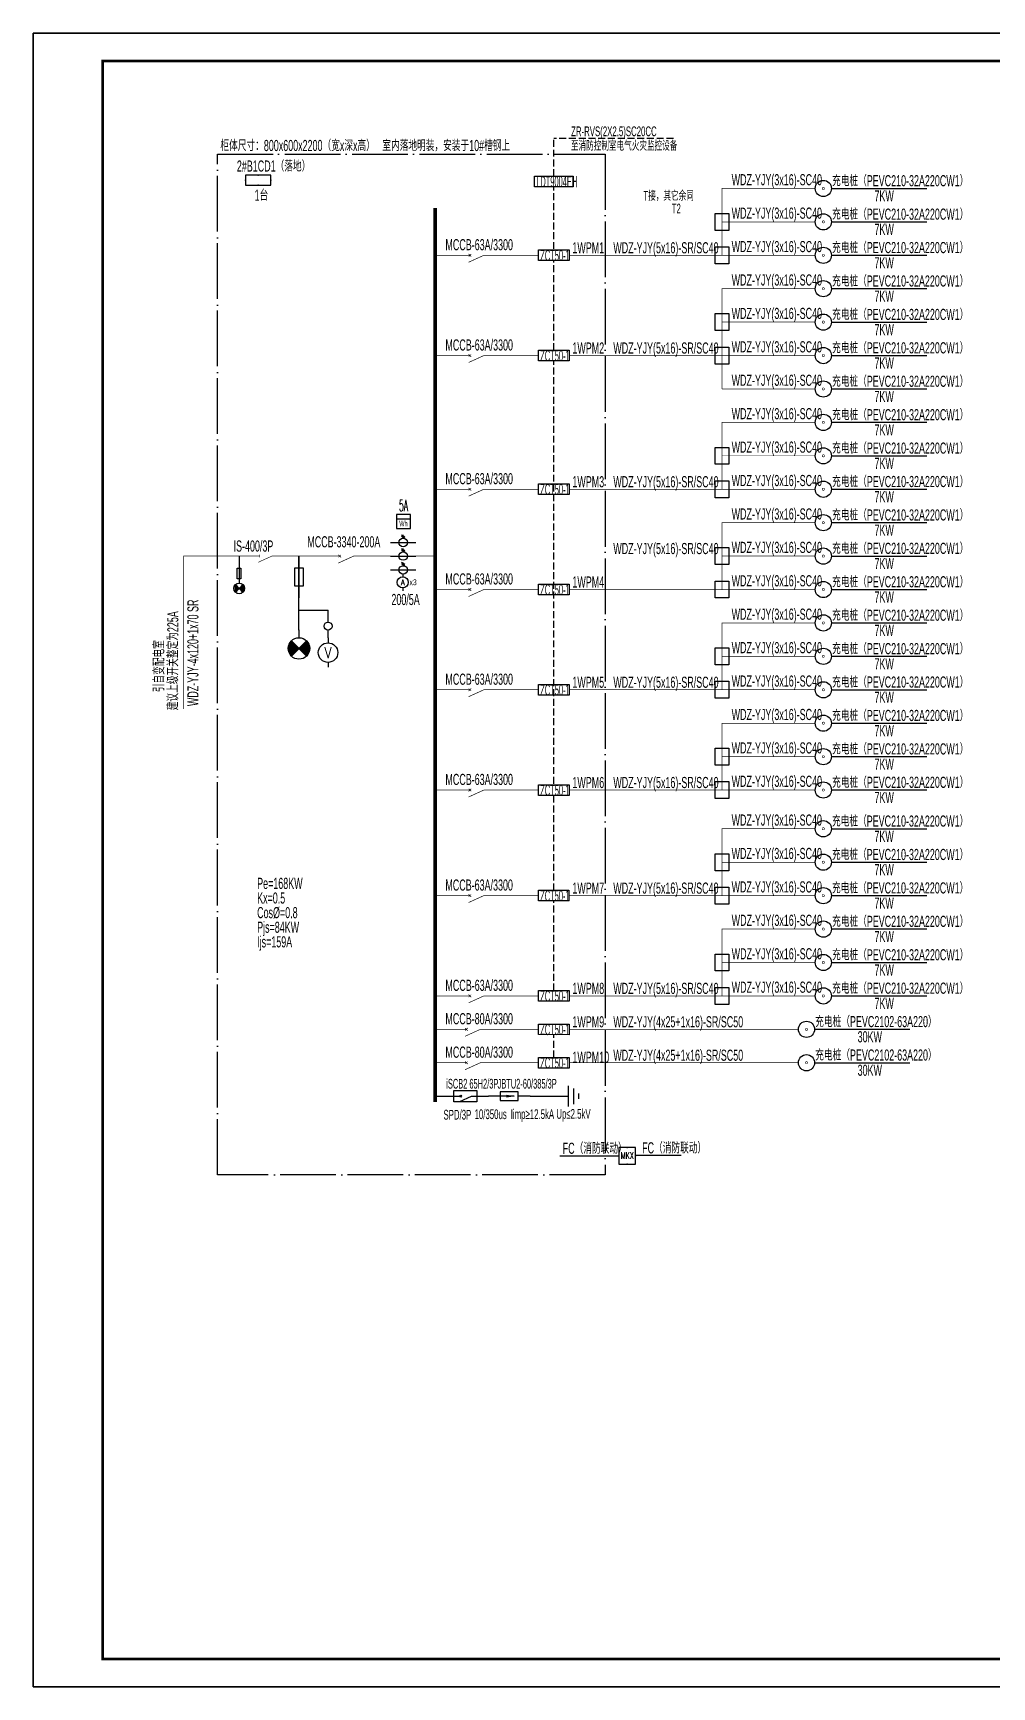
# Model space of a CAD drawing. Extents: x 776418 to 2076422, y -1170708 to 498544.
# Drawn here: x 908431 to 942869, y -150810 to -91410 of the extents above; entities that cross this region are included whole.
import ezdxf
from ezdxf.enums import TextEntityAlignment as Align

# ---------------------------------------------------------------- set-up
doc = ezdxf.new("R2010")
doc.units = 0
doc.header["$LTSCALE"] = 1000
doc.header["$MEASUREMENT"] = 0
doc.linetypes.add('DASH', pattern=[0.35, 0.25, -0.1])
doc.linetypes.add('DOTE', pattern=[2.42, 2, -0.2, 0.02, -0.2])
doc.layers.get('0').update_dxf_attribs({"linetype": 'CONTINUOUS'})
for name, color, linetype in [('D-TEXT', 7, 'CONTINUOUS'), ('DIM-动力', 3, 'CONTINUOUS'), ('EL-SYSTEM', 1, 'CONTINUOUS'), ('ELEMENT', 3, 'CONTINUOUS'), ('EQUIP', 3, 'CONTINUOUS'), ('EQUIP-动力', 3, 'CONTINUOUS'), ('EQUIP-照明', 3, 'CONTINUOUS'), ('EQUIP-箱柜', 3, 'CONTINUOUS'), ('LAYER3', 7, 'DOTE'), ('PUB_TEXT', 255, 'CONTINUOUS'), ('TEL_TEXT', 3, 'CONTINUOUS'), ('TEL_TITLE', 7, 'CONTINUOUS'), ('WIRE-母线', 6, 'CONTINUOUS'), ('WIRE-照明', 1, 'CONTINUOUS'), ('WIRE-系统', 4, 'CONTINUOUS'), ('WIRE-通讯', 4, 'CONTINUOUS'), ('Z', 7, 'CONTINUOUS')]:
    doc.layers.add(name, color=color, linetype=linetype)
doc.layers.add('层1', color=7, linetype='CONTINUOUS', lineweight=0)
doc.styles.add('_COMPLEX', font='ROS', dxfattribs={"width": 0.6, "bigfont": 'JD'})
doc.styles.add('_HZTXT', font='txt.shx', dxfattribs={"width": 0.8, "bigfont": 'HZTXT.shx'})
doc.styles.add('_JD', font='ros.shx', dxfattribs={"width": 0.8, "bigfont": 'JD.shx'})
doc.styles.add('_SIMPLEX', font='SIMPLEX.shx', dxfattribs={"width": 0.8})
doc.styles.add('_TCH_LABEL', font='COMPLEX', dxfattribs={"bigfont": 'GBCBIG'})
doc.styles.add('_TEL_DIM', font='SIMPLEX', dxfattribs={"width": 0.7, "height": 3.5, "bigfont": 'HZTXT'})
doc.styles.add('_XCSG', font='complex.shx', dxfattribs={"width": 0.6, "bigfont": 'jd.shx'})
doc.styles.get("Standard").update_dxf_attribs({"font": 'gbenor.shx', "bigfont": 'gbcbig.shx'})

# ---------------------------------------------------------------- blocks, each defined once
blk = doc.blocks.new('$element$00000497')
at = {"const_width": 0.0233}
for points in [[(0, 0), (0, -0.25)], [(0, -1), (0, -0.75), (-0.25, -0.2)], [(-0.047, -0.297), (0.047, -0.203)], [(-0.047, -0.203), (0.047, -0.297)]]:
    blk.add_lwpolyline(points, dxfattribs=at)
at = {"flags": 9}
blk.add_attdef('S', (0, 0), '', height=0.00000667, dxfattribs=at)
blk = doc.blocks.new('$equip_U$00000105(JDQINJING)')
for p, q in [((0.5, 1), (-0.5, 1)), ((-0.5, 1), (-0.5, 0)), ((0.5, 0), (0.5, 1)), ((-0.5, 0), (0.5, 0))]:
    blk.add_line(p, q)
for p in [(0, 1), (-0.5, 0.5), (0, 0), (0.5, 0.5)]:
    blk.add_point(p)
at = {"color": 7, "style": '_TEL_DIM'}
blk.add_attdef('$TEXT$', text='', height=0.4, dxfattribs=at).set_placement((-0.002, 0.507), align=Align.MIDDLE_CENTER)
at = {"color": 7, "style": '_TEL_DIM', "flags": 1}
blk.add_attdef('A', text='', height=0.00002, dxfattribs=at).set_placement((0, 0), align=Align.MIDDLE_CENTER)
blk = doc.blocks.new('$equip$00001413')
for p, q in [((0.75, 0.6), (-0.75, 0.6)), ((-0.75, 0.6), (-0.75, 0)), ((-0.75, 0), (0.75, 0)), ((0.75, 0), (0.75, 0.6))]:
    blk.add_line(p, q)
for p in [(-0.75, 0.3), (0, 0.6), (0, 0), (0.75, 0.3)]:
    blk.add_point(p)
at = {"style": '_TCH_LABEL', "flags": 9}
blk.add_attdef('A', (0, 0), '', height=0.00002, dxfattribs=at)
blk = doc.blocks.new('$equip$00001312')
at = {"const_width": 0.04}
blk.add_lwpolyline([(-0.08, 0, 1), (0.08, 0, 1)], format="xyb", close=True, dxfattribs=at)
blk.add_circle((0, 0), 0.583)
at = {"flags": 9}
blk.add_attdef('A', (0, 0), '', height=0.00002, dxfattribs=at)
blk = doc.blocks.new('$element$00000578')
at = {"const_width": 0.0233}
for points in [[(0, 0), (0, -0.25)], [(0, -1), (0, -0.75), (-0.25, -0.2)], [(-0.05, -0.25), (0.05, -0.25)]]:
    blk.add_lwpolyline(points, dxfattribs=at)
at = {"flags": 9}
blk.add_attdef('S', (0, 0), '', height=0.00000667, dxfattribs=at)
blk = doc.blocks.new('M_M12')
for p, q in [((-0.1, -0.717), (-0.1, -0.283)), ((-0.1, -0.283), (0.1, -0.283)), ((0.1, -0.283), (0.1, -0.717)), ((0.1, -0.717), (-0.1, -0.717))]:
    blk.add_line(p, q)
blk.add_lwpolyline([(0, 0), (0, -1)])
at = {"width": 0.8, "flags": 9}
blk.add_attdef('S', (0.25, -0.5), '', height=0.2, dxfattribs=at)
blk = doc.blocks.new('M_M58MSL')
for points in [[(0, 0), (0, -0.167)], [(0, -0.833), (0, -1)]]:
    blk.add_lwpolyline(points)
blk.add_circle((0, -0.5), 0.333)
at = {"style": '_SIMPLEX', "width": 0.8, "flags": 8}
blk.add_attdef('$TEXT$', text='', height=0.333, dxfattribs=at).set_placement((0, -0.5), align=Align.MIDDLE_CENTER)
at = {"width": 0.8, "flags": 9}
blk.add_attdef('S', (0.25, -0.5), '', height=0.2, dxfattribs=at)
blk = doc.blocks.new('M_M57DRB')
for p, q in [((0.259, -0.374), (-0.259, -0.893)), ((0.259, -0.893), (-0.259, -0.374))]:
    blk.add_line(p, q)
blk.add_lwpolyline([(0, 0), (0, -0.267)])
blk.add_circle((0, -0.633), 0.367)
for points in [[(-0.13, -0.763), (-0.354, -0.538), (0, -0.633), (-0.259, -0.374)], [(-0.225, -0.858), (-0.354, -0.728), (-0.13, -0.763), (-0.354, -0.538)], [(0.13, -0.504), (0.354, -0.728), (0, -0.633), (0.259, -0.893)], [(0.225, -0.409), (0.354, -0.538), (0.13, -0.504), (0.354, -0.728)], [(0.259, -0.374), (0.259, -0.374), (0.225, -0.409), (0.354, -0.538)], [(-0.259, -0.893), (-0.259, -0.893), (-0.225, -0.858), (-0.354, -0.728)]]:
    blk.add_solid(points)
at = {"width": 0.8, "flags": 9}
blk.add_attdef('S', (0.25, -0.5), '', height=0.2, dxfattribs=at)
blk = doc.blocks.new('M_M27VHU')
for p, q in [((0.167, -0.5), (0.3, -0.5)), ((0.256, -0.433), (0.172, -0.567)), ((0.308, -0.433), (0.225, -0.567))]:
    blk.add_line(p, q)
blk.add_lwpolyline([(0, 0), (0, -1)])
blk.add_circle((0, -0.5), 0.167)
at = {"width": 0.8, "flags": 9}
blk.add_attdef('S', (0.25, -0.5), '', height=0.2, dxfattribs=at)
blk = doc.blocks.new('_LINKPT1')
blk.add_line((0, 0), (0, 0))
blk = doc.blocks.new('M_Z15DKY')
for p, q in [((0.5, 0.5), (-0.5, 0.5)), ((-0.5, 0.5), (-0.5, -0.5)), ((-0.5, 0.2), (0.5, 0.2)), ((0.5, -0.5), (0.5, 0.5)), ((-0.5, -0.5), (0.5, -0.5))]:
    blk.add_line(p, q)
for p in [(-0.5, 0), (0, 0.5), (0.5, 0), (0, -0.5)]:
    blk.add_blockref('_LINKPT1', p)
at = {"style": '_COMPLEX', "width": 0.6}
blk.add_text('Wh', height=0.4, dxfattribs=at).set_placement((0, -0.35), align=Align.CENTER)
at = {"width": 0.8, "flags": 9}
blk.add_attdef('A', (0, 0), '', height=0.00002, dxfattribs=at)
blk = doc.blocks.new('M_M24')
for p, q in [((-0.25, -0.375), (0.25, -0.375)), ((-0.1875, -0.5), (0.1875, -0.5)), ((-0.0625, -0.625), (0.0625, -0.625))]:
    blk.add_line(p, q)
blk.add_lwpolyline([(0, 0), (0, -0.375)])
at = {"width": 0.8, "flags": 9}
blk.add_attdef('S', (0.25, -0.5), '', height=0.2, dxfattribs=at)
blk = doc.blocks.new('M_M17')
for p, q in [((-0.1, -0.717), (-0.1, -0.283)), ((-0.1, -0.283), (0.1, -0.283)), ((0, -0.383), (0, -0.717)), ((0.1, -0.283), (0.1, -0.717)), ((0.1, -0.717), (-0.1, -0.717))]:
    blk.add_line(p, q)
for points in [[(0, 0), (0, -0.283)], [(0, -0.717), (0, -1)]]:
    blk.add_lwpolyline(points)
for points in [[(-0.033, -0.567), (0.033, -0.567), (0, -0.367), (0.033, -0.567)], [(0.033, -0.567), (0, -0.367), (-0.033, -0.567), (0.033, -0.567)], [(0, -0.367), (-0.033, -0.567), (0.033, -0.567), (0, -0.367)]]:
    blk.add_solid(points)
at = {"width": 0.8, "flags": 9}
blk.add_attdef('S', (0.25, -0.5), '', height=0.2, dxfattribs=at)
blk = doc.blocks.new('M_M7')
for p, q in [((-0.25, -0.2), (0, -0.75)), ((-0.047, -0.297), (0.047, -0.203)), ((-0.047, -0.203), (0.047, -0.297))]:
    blk.add_line(p, q)
for points in [[(0, 0), (0, -0.25)], [(0, -0.75), (0, -1)]]:
    blk.add_lwpolyline(points)
at = {"width": 0.8, "flags": 9}
blk.add_attdef('S', (0.25, -0.5), '', height=0.2, dxfattribs=at)
blk = doc.blocks.new('A$C00115E70')
at = {"layer": 'WIRE-通讯', "ltscale": 0.001}
blk.add_lwpolyline([(-84100, 59400), (0, 59400), (0, 0), (-84100, 0)], close=True, dxfattribs=at)

msp = doc.modelspace()

# ---------------------------------------------------------------- linework, layer by layer
msp.add_line((927350, -131733), (929473, -131733))
at = {"layer": 'D-TEXT'}
for p, q in [((937106, -96988), (940529, -96988)), ((937106, -98189), (940529, -98189)), ((937106, -99389), (940529, -99389)), ((937106, -100589), (940529, -100589)), ((937106, -101790), (940529, -101790)), ((937106, -102990), (940529, -102990)), ((937106, -104191), (940529, -104191)), ((937106, -105391), (940529, -105391)), ((937106, -106591), (940529, -106591)), ((937106, -107792), (940529, -107792)), ((937106, -108992), (940529, -108992)), ((937106, -110193), (940529, -110193)), ((937106, -111393), (940529, -111393)), ((937106, -112593), (940529, -112593)), ((937106, -113794), (940529, -113794)), ((937106, -114994), (940529, -114994)), ((937106, -116195), (940529, -116195)), ((937106, -117395), (940529, -117395)), ((937106, -118595), (940529, -118595)), ((937104, -119987), (940527, -119987)), ((937104, -121187), (940527, -121187)), ((937104, -122388), (940527, -122388)), ((937107, -123588), (940529, -123588)), ((937107, -124789), (940529, -124789)), ((937107, -125989), (940529, -125989)), ((936501, -127190), (939924, -127190)), ((936501, -128390), (939924, -128390))]:
    msp.add_line(p, q, dxfattribs=at)
msp.add_lwpolyline([(930407, -97501, 0, 0, 0), (932519, -97501, 0, 0, 0), (933040, -97908, 80, 0, 0), (933277, -98093, 0, 0, 0)], format="xyseb", dxfattribs=at)
at = {"layer": 'DIM-动力', "ltscale": 0.001}
msp.add_lwpolyline([(908431, -150810), (992531, -150810), (992531, -91410), (908431, -91410)], close=True, dxfattribs=at)
at = {"layer": 'EL-SYSTEM'}
for points in [[(932925, -97887), (933420, -97887), (933420, -98496), (932925, -98496)], [(932925, -99087), (933420, -99087), (933420, -99696), (932925, -99696)], [(932925, -101488), (933420, -101488), (933420, -102097), (932925, -102097)], [(932925, -102689), (933420, -102689), (933420, -103297), (932925, -103297)], [(932925, -106290), (933420, -106290), (933420, -106898), (932925, -106898)], [(932925, -107490), (933420, -107490), (933420, -108099), (932925, -108099)], [(932925, -109891), (933420, -109891), (933420, -110500), (932925, -110500)], [(932925, -111091), (933420, -111091), (933420, -111700), (932925, -111700)], [(932925, -113492), (933420, -113492), (933420, -114101), (932925, -114101)], [(932925, -114692), (933420, -114692), (933420, -115301), (932925, -115301)], [(932925, -117093), (933420, -117093), (933420, -117702), (932925, -117702)], [(932925, -118294), (933420, -118294), (933420, -118902), (932925, -118902)], [(932923, -120886), (933418, -120886), (933418, -121494), (932923, -121494)], [(932923, -122086), (933418, -122086), (933418, -122695), (932923, -122695)], [(932925, -124487), (933421, -124487), (933421, -125096), (932925, -125096)], [(932925, -125687), (933421, -125687), (933421, -126296), (932925, -126296)]]:
    msp.add_lwpolyline(points, close=True, dxfattribs=at)
at = {"layer": 'ELEMENT'}
msp.add_lwpolyline([(923546, -129796), (923546, -129390), (924364, -129390), (924364, -129796)], close=True, dxfattribs=at)
at = {"layer": 'EQUIP-照明', "linetype": 'DASH'}
for p, q in [((931429, -95192, 0), (927131, -95192, 0)), ((927131, -96548, 0), (927131, -95192, 0)), ((927131, -99165, 0), (927131, -96931, 0)), ((927130, -102802), (927131, -99583)), ((927131, -118371), (927131, -103184)), ((927131, -122199), (927131, -118789)), ((927131, -125800), (927131, -122582)), ((927130, -128201), (927131, -127383))]:
    msp.add_line(p, q, dxfattribs=at)
at = {"layer": 'EQUIP-照明', "linetype": 'ByBlock', "elevation": 0}
msp.add_lwpolyline([(927826, -96931), (926436, -96931), (926436, -96548), (927826, -96548)], close=True, dxfattribs=at)
at = {"layer": 'EQUIP-照明', "linetype": 'ByBlock'}
for points in [[(927680, -99583), (926581, -99583), (926581, -99200), (927680, -99200)], [(927680, -103184), (926581, -103184), (926581, -102802), (927680, -102802)], [(927680, -107986), (926581, -107986), (926581, -107603), (927680, -107603)], [(927680, -111587), (926581, -111587), (926581, -111204), (927680, -111204)], [(927680, -115188), (926581, -115188), (926581, -114805), (927680, -114805)], [(927680, -118789), (926581, -118789), (926581, -118407), (927680, -118407)], [(927678, -122582), (926579, -122582), (926579, -122199), (927678, -122199)], [(927681, -126183), (926581, -126183), (926581, -125800), (927681, -125800)], [(927680, -127384), (926581, -127383), (926581, -127001), (927680, -127001)], [(927680, -128584), (926580, -128584), (926580, -128201), (927680, -128201)]]:
    msp.add_lwpolyline(points, close=True, dxfattribs=at)
at = {"layer": 'LAYER3'}
for p, q in [((915050, -132419), (915051, -95757)), ((915051, -95757), (928980, -95757)), ((928980, -95757), (928979, -132419)), ((928980, -132419), (915050, -132419))]:
    msp.add_line(p, q, dxfattribs=at)
at = {"layer": 'TEL_TEXT', "ltscale": 2}
msp.add_line((930073, -131712), (931712, -131712), dxfattribs=at)
at = {"layer": 'TEL_TITLE'}
msp.add_lwpolyline([(908431, -150810), (992531, -150810), (992531, -91410), (908431, -91410)], close=True, dxfattribs=at)
at = {"layer": 'TEL_TITLE', "const_width": 100}
msp.add_lwpolyline([(910931, -149810), (991531, -149810), (991531, -92410), (910931, -92410)], close=True, dxfattribs=at)
at = {"layer": 'WIRE-母线', "const_width": 133}
msp.add_lwpolyline([(922870, -129797), (922871, -97691)], dxfattribs=at)
at = {"layer": 'WIRE-照明'}
for p, q in [((917980, -112861, -4671), (917980, -111695, -4671)), ((917980, -112137, -4671), (919025, -112137, -4671)), ((919025, -112566, -4671), (919025, -112137, -4671)), ((919025, -113137, -4671), (919025, -112852, -4671)), ((922870, -129593), (923634, -129593)), ((924213, -129593), (924784, -129593)), ((926284, -129593), (927097, -129593))]:
    msp.add_line(p, q, dxfattribs=at)
at = {"layer": 'WIRE-系统', "const_width": 23.3}
for points in [[(936523, -99392), (933172, -99392), (933172, -96991), (936523, -96991)], [(933172, -98191), (936523, -98191)], [(922871, -99392), (923871, -99392)], [(924746, -99392), (926581, -99392)], [(927680, -99392), (933172, -99392)], [(936523, -102993), (933172, -102993), (933172, -100592), (936523, -100592)], [(933172, -101792), (936523, -101792)], [(922871, -102993), (923871, -102993)], [(924746, -102993), (926581, -102993)], [(927680, -102993), (933172, -102993)], [(933172, -102993), (933172, -104193)], [(933172, -104193), (936523, -104193)], [(936523, -107794), (933172, -107794), (933172, -105393), (936523, -105393)], [(933172, -106594), (936523, -106594)], [(922871, -107794), (923871, -107794)], [(924746, -107794), (926581, -107794)], [(927680, -107794), (933172, -107794)], [(936523, -111396), (933173, -111396), (933173, -108995), (936523, -108995)], [(913835, -115683), (913835, -110195), (916334, -110195)], [(917122, -110195), (919226, -110195)], [(920195, -110195), (922871, -110195)], [(933173, -110195), (936523, -110195)], [(922871, -111396), (923871, -111396)], [(924746, -111396), (926581, -111396)], [(927680, -111396), (933173, -111396)], [(936523, -114997), (933173, -114997), (933173, -112596), (936523, -112596)], [(933173, -113796), (936523, -113796)], [(922871, -114997), (923871, -114997)], [(924746, -114997), (926581, -114997)], [(927680, -114997), (933173, -114997)], [(936523, -118598), (933172, -118598), (933172, -116197), (936523, -116197)], [(933172, -117398), (936523, -117398)], [(922871, -118598), (923871, -118598)], [(924746, -118598), (926581, -118598)], [(927680, -118598), (933172, -118598)], [(936521, -122390), (933170, -122390), (933170, -119989), (936521, -119989)], [(933170, -121190), (936521, -121190)], [(922869, -122390), (923869, -122390)], [(924744, -122390), (926579, -122390)], [(927678, -122390), (933170, -122390)], [(936523, -125992), (933173, -125992), (933173, -123591), (936523, -123591)], [(933173, -124791), (936523, -124791)], [(922871, -125992), (923871, -125992)], [(924746, -125992), (926581, -125992)], [(927681, -125992), (933173, -125992)], [(922870, -127192), (923870, -127192)], [(924745, -127192), (926595, -127192)], [(925123, -127192), (926581, -127192)], [(927680, -127192), (932567, -127192)], [(927680, -127192), (930615, -127192)], [(932567, -127192), (935917, -127192)], [(922870, -128392), (923870, -128392)], [(924745, -128392), (926594, -128392)], [(927680, -128392), (932567, -128392)], [(932567, -128392), (935917, -128392)], [(922869, -129593), (923794, -129593)]]:
    msp.add_lwpolyline(points, dxfattribs=at)
at = {"layer": 'Z', "ltscale": 2}
msp.add_line((917980, -111695), (917980, -110195), dxfattribs=at)
msp.add_circle((919025, -112711), 143, dxfattribs=at)
at = {"layer": '层1', "color": 4, "linetype": 'Continuous', "lineweight": 30}
msp.add_line((915833, -110201), (915833, -111164), dxfattribs=at)
at = {"layer": '层1', "color": 7, "linetype": 'Continuous', "lineweight": -3}
for p, q in [((915684, -111235), (915684, -111477)), ((915704, -111213), (915704, -111498)), ((915724, -111235), (915724, -111476)), ((915744, -111257), (915744, -111454)), ((915764, -111280), (915764, -111432)), ((915784, -111302), (915784, -111410)), ((915804, -111324), (915804, -111388)), ((915824, -111346), (915824, -111366)), ((915842, -111346), (915842, -111366)), ((915862, -111324), (915862, -111388)), ((915882, -111302), (915882, -111410)), ((915902, -111280), (915902, -111432)), ((915922, -111257), (915922, -111454)), ((915942, -111235), (915942, -111476)), ((915962, -111213), (915962, -111498)), ((915982, -111235), (915982, -111477)), ((916002, -111265), (916002, -111447)), ((916022, -111322), (916022, -111389))]:
    msp.add_line(p, q, dxfattribs=at)
at = {"layer": '层1', "color": 4, "linetype": 'Continuous', "lineweight": -3}
for p, q in [((915962, -111498), (915704, -111213)), ((915704, -111498), (915962, -111213))]:
    msp.add_line(p, q, dxfattribs=at)
msp.add_lwpolyline([(915767, -110630), (915897, -110630), (915897, -111015), (915767, -111015)], close=True, dxfattribs=at)
msp.add_circle((915833, -111356), 192, dxfattribs=at)

# ---------------------------------------------------------------- block references
at = {"layer": 'ELEMENT'}
for name, p, xscale, yscale, zscale, rotation in [('$element$00000497', (923871, -99392), 999.9899999999907, 999.9899999999907, 999.9899999999907, 90), ('$element$00000497', (923871, -102993), 999.9899999999907, 999.9899999999907, 999.9899999999907, 90), ('$element$00000497', (923871, -107794), 999.9899999999907, 999.9899999999907, 999.9899999999907, 90), ('M_M27VHU', (921274, -109707), 900, 900, 900, 90), ('$element$00000578', (916334, -110195), 900, 900, 900, 90), ('$element$00000497', (919195, -110195), 999.9899999999907, 999.9899999999907, 999.9899999999907, 90), ('M_M27VHU', (921274, -110195), 900, 900, 900, 90), ('M_M27VHU', (921274, -110690), 900, 900, 900, 90), ('$element$00000497', (923871, -111396), 999.9899999999907, 999.9899999999907, 999.9899999999907, 90), ('$element$00000497', (923871, -114997), 999.9899999999907, 999.9899999999907, 999.9899999999907, 90), ('$element$00000497', (923871, -118598), 999.9899999999907, 999.9899999999907, 999.9899999999907, 90), ('$element$00000497', (923869, -122390), 999.9899999999907, 999.9899999999907, 999.9899999999907, 90), ('$element$00000497', (923871, -125992), 999.9899999999907, 999.9899999999907, 999.9899999999907, 90), ('$element$00000497', (923745, -127192), 1000, 1000, 1000, 90), ('$element$00000497', (923745, -128392), 1000, 1000, 1000, 90), ('M_M17', (926284, -129593), -1500, 1500, 1500, 270), ('M_M24', (927097, -129593), 1500, 1500, 1500, 90), ('M_M7', (923604, -129593), 760.5, 760.5, 760.5, 90)]:
    msp.add_blockref(name, p, dxfattribs=dict(at, xscale=xscale, yscale=yscale, zscale=zscale, rotation=rotation))
for name, p, xscale, yscale, zscale in [('M_M12', (917980, -110195), 1500, 1500, 1500), ('M_M57DRB', (917980, -112848), 1050, 1050, 1050)]:
    msp.add_blockref(name, p, dxfattribs=dict(at, xscale=xscale, yscale=yscale, zscale=zscale))
ref = msp.add_blockref('M_M58MSL', (919025, -113137), dxfattribs=dict(at, xscale=1050, yscale=1050, zscale=1050))
ref.add_attrib('$TEXT$', 'V', dxfattribs={"layer": '0', "height": 400, "style": '_XCSG', "width": 0.8, "flags": 8}).set_placement((919025, -113662), align=Align.MIDDLE_CENTER)
at = {"layer": 'EQUIP', "xscale": 500, "yscale": 500, "zscale": 500}
msp.add_blockref('M_Z15DKY', (921734, -108952), dxfattribs=at)
at = {"layer": 'EQUIP-动力', "xscale": 500, "yscale": 500, "zscale": 500}
for p in [(936814, -96991), (936814, -98191), (936814, -99392), (936814, -100592), (936814, -101792), (936814, -102993), (936814, -104193), (936814, -105393), (936814, -106594), (936814, -107794), (936814, -108995), (936814, -110195), (936814, -111396), (936815, -112596), (936815, -113796), (936815, -114997), (936814, -116197), (936814, -117398), (936814, -118598), (936812, -119989), (936812, -121190), (936812, -122390), (936815, -123591), (936815, -124791), (936815, -125992), (936209, -127192), (936209, -128392)]:
    msp.add_blockref('$equip$00001312', p, dxfattribs=at)
at = {"layer": 'EQUIP-箱柜', "ltscale": 0.001, "xscale": 600, "yscale": 600, "zscale": 600}
msp.add_blockref('$equip$00001413', (916515, -96878), dxfattribs=at)
at = {"layer": 'EQUIP-箱柜'}
ref = msp.add_blockref('$equip_U$00000105(JDQINJING)', (929773, -132033), dxfattribs=dict(at, xscale=600, yscale=600, zscale=600))
ref.add_attrib('$TEXT$', 'MKX', dxfattribs={"layer": '0', "color": 7, "height": 240, "style": '_TEL_DIM', "width": 0.6}).set_placement((929771, -131729), align=Align.MIDDLE_CENTER)
at = {"layer": 'WIRE-通讯', "ltscale": 0.001}
msp.add_blockref('A$C00115E70', (992531, -150810), dxfattribs=at)
at = {"layer": 'Z', "ltscale": 2, "xscale": 600, "yscale": 600, "zscale": 600}
msp.add_blockref('M_M58MSL', (921709, -110840), dxfattribs=at).add_auto_attribs({'$TEXT$': 'A'})

# ---------------------------------------------------------------- texts
at = {"layer": 'D-TEXT', "style": '_JD', "width": 0.6}
for s, height, p in [('ZR-RVS(2X2.5)SC20CC', 350, (927755, -95114, 0)), ('柜体尺寸：800x600x2200（宽x深x高）   室内落地明装，安装于10#槽钢上', 400, (915160, -95648)), ('至消防控制室电气火灾监控设备', 350, (927749, -95634, 0)), ('2#B1CD1（落地）', 400, (915751, -96386)), ('WDZ-YJY(3x16)-SC40', 400, (933521, -96877)), ('充电桩（PEVC210-32A220CW1）', 400, (937127, -96913)), ('1台', 400, (916388, -97434)), ('T接，其它余同', 350, (930352, -97431)), ('7KW', 400, (938650, -97459)), ('T2', 350, (931368, -97888)), ('WDZ-YJY(3x16)-SC40', 400, (933521, -98078)), ('充电桩（PEVC210-32A220CW1）', 400, (937127, -98114)), ('7KW', 400, (938650, -98659)), ('MCCB-63A/3300', 400, (923241, -99211)), ('1WPM1', 400, (927801, -99321)), ('WDZ-YJY(5x16)-SR/SC40', 400, (929271, -99321)), ('WDZ-YJY(3x16)-SC40', 400, (933521, -99278)), ('充电桩（PEVC210-32A220CW1）', 400, (937127, -99314)), ('7KW', 400, (938650, -99860)), ('WDZ-YJY(3x16)-SC40', 400, (933521, -100478)), ('充电桩（PEVC210-32A220CW1）', 400, (937127, -100514)), ('7KW', 400, (938650, -101060)), ('WDZ-YJY(3x16)-SC40', 400, (933521, -101679)), ('充电桩（PEVC210-32A220CW1）', 400, (937127, -101715)), ('7KW', 400, (938650, -102261)), ('MCCB-63A/3300', 400, (923241, -102812)), ('1WPM2', 400, (927801, -102922)), ('WDZ-YJY(5x16)-SR/SC40', 400, (929271, -102922)), ('WDZ-YJY(3x16)-SC40', 400, (933521, -102879)), ('充电桩（PEVC210-32A220CW1）', 400, (937127, -102915)), ('7KW', 400, (938650, -103461)), ('WDZ-YJY(3x16)-SC40', 400, (933521, -104080)), ('充电桩（PEVC210-32A220CW1）', 400, (937127, -104116)), ('7KW', 400, (938650, -104662)), ('WDZ-YJY(3x16)-SC40', 400, (933521, -105280)), ('充电桩（PEVC210-32A220CW1）', 400, (937128, -105316)), ('7KW', 400, (938651, -105862)), ('WDZ-YJY(3x16)-SC40', 400, (933521, -106480)), ('充电桩（PEVC210-32A220CW1）', 400, (937128, -106516)), ('7KW', 400, (938651, -107062)), ('MCCB-63A/3300', 400, (923241, -107614)), ('1WPM3', 400, (927801, -107724)), ('WDZ-YJY(5x16)-SR/SC40', 400, (929271, -107724)), ('WDZ-YJY(3x16)-SC40', 400, (933521, -107681)), ('充电桩（PEVC210-32A220CW1）', 400, (937128, -107717)), ('7KW', 400, (938651, -108262)), ('WDZ-YJY(3x16)-SC40', 400, (933521, -108881)), ('充电桩（PEVC210-32A220CW1）', 400, (937128, -108917)), ('7KW', 400, (938651, -109463)), ('IS-400/3P', 400, (915633, -110034)), ('MCCB-3340-200A', 400, (918281, -109882)), ('WDZ-YJY(5x16)-SR/SC40', 400, (929271, -110124)), ('WDZ-YJY(3x16)-SC40', 400, (933521, -110082)), ('充电桩（PEVC210-32A220CW1）', 400, (937128, -110117)), ('7KW', 400, (938651, -110663)), ('MCCB-63A/3300', 400, (923241, -111215)), ('1WPM4', 400, (927801, -111325)), ('WDZ-YJY(3x16)-SC40', 400, (933521, -111282)), ('充电桩（PEVC210-32A220CW1）', 400, (937128, -111318)), ('200/5A', 400, (921301, -111954)), ('7KW', 400, (938651, -111864)), ('WDZ-YJY(3x16)-SC40', 400, (933521, -112482)), ('充电桩（PEVC210-32A220CW1）', 400, (937128, -112518)), ('7KW', 400, (938651, -113064)), ('WDZ-YJY(3x16)-SC40', 400, (933521, -113683)), ('充电桩（PEVC210-32A220CW1）', 400, (937128, -113719)), ('7KW', 400, (938651, -114264)), ('MCCB-63A/3300', 400, (923241, -114816)), ('1WPM5', 400, (927801, -114926)), ('WDZ-YJY(5x16)-SR/SC40', 400, (929271, -114926)), ('WDZ-YJY(3x16)-SC40', 400, (933521, -114883)), ('充电桩（PEVC210-32A220CW1）', 400, (937128, -114919)), ('7KW', 400, (938651, -115465)), ('WDZ-YJY(3x16)-SC40', 400, (933521, -116084)), ('充电桩（PEVC210-32A220CW1）', 400, (937128, -116119)), ('7KW', 400, (938651, -116665)), ('WDZ-YJY(3x16)-SC40', 400, (933521, -117284)), ('充电桩（PEVC210-32A220CW1）', 400, (937128, -117320)), ('7KW', 400, (938651, -117866)), ('MCCB-63A/3300', 400, (923241, -118417)), ('1WPM6', 400, (927801, -118527)), ('WDZ-YJY(5x16)-SR/SC40', 400, (929271, -118527)), ('WDZ-YJY(3x16)-SC40', 400, (933521, -118484)), ('充电桩（PEVC210-32A220CW1）', 400, (937128, -118520)), ('7KW', 400, (938651, -119066)), ('WDZ-YJY(3x16)-SC40', 400, (933519, -119876)), ('充电桩（PEVC210-32A220CW1）', 400, (937125, -119912)), ('7KW', 400, (938648, -120458)), ('WDZ-YJY(3x16)-SC40', 400, (933519, -121076)), ('充电桩（PEVC210-32A220CW1）', 400, (937125, -121112)), ('Pe=168KW', 400, (916479, -122150)), ('7KW', 400, (938648, -121658)), ('Kx=0.5', 400, (916479, -122675)), ('MCCB-63A/3300', 400, (923239, -122210)), ('1WPM7', 400, (927801, -122320)), ('WDZ-YJY(5x16)-SR/SC40', 400, (929269, -122320)), ('WDZ-YJY(3x16)-SC40', 400, (933519, -122277)), ('充电桩（PEVC210-32A220CW1）', 400, (937125, -122313)), ('Cos%%C=0.8', 400, (916479, -123200)), ('7KW', 400, (938648, -122859)), ('Pjs=84KW', 400, (916479, -123725)), ('WDZ-YJY(3x16)-SC40', 400, (933522, -123477)), ('充电桩（PEVC210-32A220CW1）', 400, (937128, -123513)), ('Ijs=159A', 400, (916479, -124250)), ('7KW', 400, (938651, -124059)), ('WDZ-YJY(3x16)-SC40', 400, (933522, -124678)), ('充电桩（PEVC210-32A220CW1）', 400, (937128, -124714)), ('7KW', 400, (938651, -125259)), ('MCCB-63A/3300', 400, (923241, -125811)), ('1WPM8', 400, (927801, -125921)), ('WDZ-YJY(5x16)-SR/SC40', 400, (929271, -125921)), ('WDZ-YJY(3x16)-SC40', 400, (933522, -125878)), ('充电桩（PEVC210-32A220CW1）', 400, (937128, -125914)), ('7KW', 400, (938651, -126460)), ('MCCB-80A/3300', 400, (923241, -127011)), ('1WPM9', 400, (927801, -127121)), ('WDZ-YJY(4x25+1x16)-SR/SC50', 400, (929271, -127121)), ('充电桩（PEVC2102-63A220）', 400, (936523, -127114)), ('30KW', 400, (938046, -127660)), ('MCCB-80A/3300', 400, (923241, -128212)), ('1WPM10', 400, (927801, -128392)), ('WDZ-YJY(4x25+1x16)-SR/SC50', 400, (929271, -128322)), ('充电桩（PEVC2102-63A220）', 400, (936523, -128315)), ('30KW', 400, (938046, -128861)), ('FC（消防联动）', 400, (927454, -131664, 1146)), ('FC（消防联动）', 400, (930306, -131649, 1146))]:
    msp.add_text(s, height=height, dxfattribs=at).set_placement(p)
for s, p in [('WDZ-YJY-4x120+1x70 SR', (914371, -115583, 0)), (' 建议上级开关整定为225A', (913650, -115822, 0)), ('引自变配电室', (913150, -115086, 0))]:
    msp.add_text(s, height=400, rotation=90, dxfattribs=at).set_placement(p)
at = {"layer": 'PUB_TEXT', "width": 0.5}
for s, style, p in [('LDT9004EH', '_JD', (926503, -96945, 0)), ('ZCT50-1', '_JD', (926649, -99597)), ('ZCT50-1', '_JD', (926648, -103198)), ('ZCT50-1', '_JD', (926648, -108000)), ('5A', '_HZTXT', (921574, -108576)), ('ZCT50-1', '_JD', (926648, -111601)), ('ZCT50-1', '_JD', (926649, -115202)), ('ZCT50-1', '_JD', (926648, -118804)), ('ZCT50-1', '_JD', (926646, -122596)), ('ZCT50-1', '_JD', (926649, -126197)), ('ZCT50-1', '_JD', (926648, -127398)), ('ZCT50-1', '_JD', (926648, -128598))]:
    msp.add_text(s, height=400, dxfattribs=dict(at, style=style)).set_placement(p)
at = {"layer": 'TEL_TEXT', "ltscale": 2, "style": '_COMPLEX'}
for s, height, width, p in [('x3', 210, 0.7, (921950, -111240)), ('iSCB2 65H2/3P ', 350, 0.5, (923271, -129321)), ('JBTU2-60/385/3P', 350, 0.5, (925115, -129321)), ('SPD/3P', 350, 0.6, (923171, -130434)), ('10/350us', 350, 0.6, (924288, -130416)), ('Iimp≥12.5kA', 350, 0.6, (925586, -130414)), ('Up≤2.5kV', 350, 0.6, (927225, -130404))]:
    msp.add_text(s, height=height, dxfattribs=dict(at, width=width)).set_placement(p)

doc.saveas('drawing.dxf')
